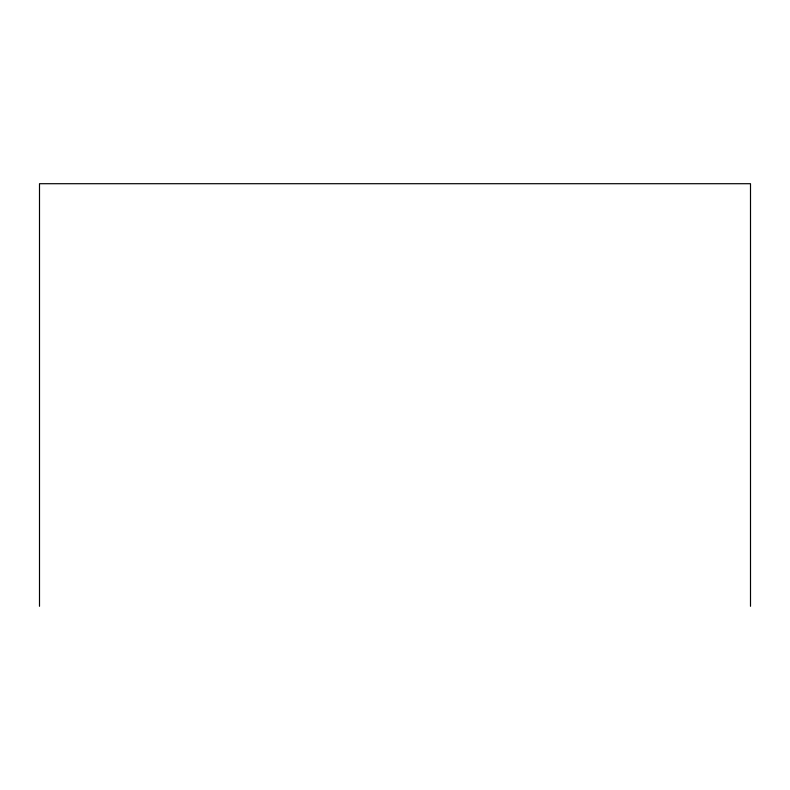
<?xml version="1.0" encoding="UTF-8"?>
<svg xmlns="http://www.w3.org/2000/svg" width="790" height="790" viewBox="0 0 790 790"><rect width="100%" height="100%" fill="white"/><g stroke="black" fill="none" stroke-linecap="round" stroke-linejoin="round"><path stroke-width="1.19" d="M750.5 606.295L750.5 183.705L39.5 183.705L39.5 606.295"/></g></svg>
